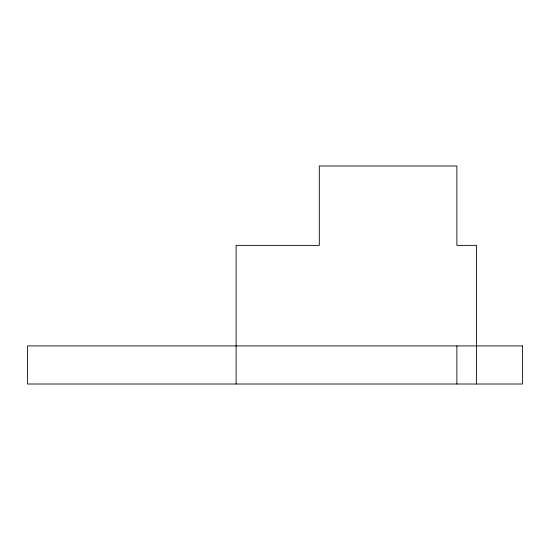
<?xml version="1.0" encoding="UTF-8"?>
<svg xmlns="http://www.w3.org/2000/svg" width="550" height="550" viewBox="0 0 550 550"><rect width="100%" height="100%" fill="white"/><g stroke="black" fill="none" stroke-linecap="round" stroke-linejoin="round"><path stroke-width="0.82" d="M476.458 384.01L476.458 245.369L456.878 245.369L456.878 165.99L319.296 165.99L319.296 245.369L236.108 245.369L236.108 384.01M456.878 345.909L456.878 384.01M522.5 345.909L27.5 345.909L27.5 384.01L522.5 384.01L522.5 345.909"/></g></svg>
